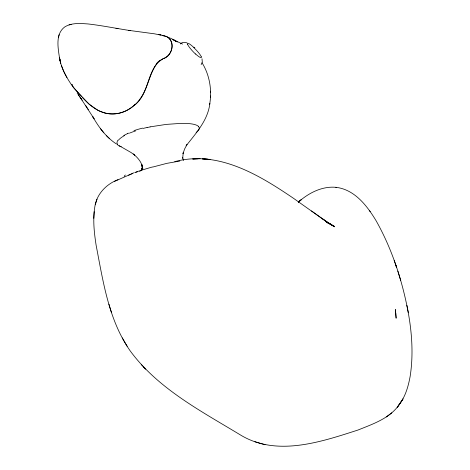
<?xml version="1.0" encoding="UTF-8"?>
<svg xmlns="http://www.w3.org/2000/svg" width="470" height="470" viewBox="0 0 470 470"><rect width="100%" height="100%" fill="white"/><g stroke="black" fill="none" stroke-linecap="round" stroke-linejoin="round"><path stroke-width="0.7" d="M209.655 104.487C212.146 90.316 209.714 75.141 202.094 62.851M210.448 97.278L210.46 95.956M210.478 92.173L210.484 91.145M117.97 179.675C106.232 184.17 96.55 194.192 94.805 206.941C92.737 219.754 94.176 232.779 96.168 245.505C103.153 281.647 108.605 319.988 130.202 350.896C157.844 388.561 200.714 410.886 239.8 434.574C276.272 457.198 320.734 442.023 358.028 430.021C373.098 423.922 390.212 418.271 399.635 404.012C405.628 395.969 408.36 386.087 410.151 376.353C413.829 352.753 411.644 328.595 406.85 305.324M93.818 218.344L94.194 211.659M163.959 35.685L154.418 33.805L128.41 30.321L130.607 30.65C116.437 28.482 102.378 25.592 88.131 23.958C80.311 23.412 71.634 22.595 64.69 26.972C55.26 34.022 58.016 47.687 59.467 57.693C61.094 67.821 66.141 76.963 71.869 85.317M209.879 103.382C207.934 120.279 196.084 133.004 186.143 145.806L186.96 144.601L184.681 148.849L182.995 153.643L183.259 152.668L182.689 158.173L182.701 157.391L183.371 160.529M58.433 37.618L59.132 34.657M95.281 204.803L97.002 199.209M141.212 170.428L142.398 168.524L141.881 169.417L142.539 167.308L141.617 170.322L142.246 168.207L142.198 169.024L141.799 164.288L142.428 167.438C141.64 161.833 137.493 157.503 133.345 153.996L134.773 155.176L131.042 152.509L119.198 145.706M139.161 100.069C147.844 89.329 148.937 74.712 156.757 63.538M180.486 43.974C181.972 41.865 184.998 42.165 187.136 42.934M201.148 64.596L202.294 62.122L202.006 58.803M135.219 104.505C150.095 92.837 146.452 68.097 163.225 58.662C171.203 55.789 175.539 44.556 168.953 38.205A12.32 10.563 -62.2 0 0 167.02 36.807L162.861 35.626M141.964 169.558L142.915 168.701L139.702 171.462M298.426 202.053C308.573 193.064 321.932 186.061 335.856 187.307C354.615 189.457 367.046 205.737 376.094 220.73C392.156 249.2 402.291 280.731 408.312 312.767M298.415 202.076L301.106 199.826L298.409 202.035M386.293 416.961L391.81 412.836M159.912 60.589L162.755 58.92M163.225 58.662C174.399 55.595 175.598 36.29 162.602 35.608M114.345 181.461L131.388 173.947M128.627 175.187L132.781 173.424M127.834 133.439L128.522 133.133M134.702 172.725L137.557 171.744M152.779 167.032L166.809 163.366L179.746 161.075M71.217 24.305L69.084 24.875M143.086 128.41L147.063 127.493M150.106 126.865L166.268 124.397L181.097 123.369A41.225 9.459 -10.5 0 1 198.698 126.618M174.722 161.651C218.139 149.954 259.176 174.981 293.597 198.375L328.054 222.809L311.504 210.93M198.029 158.778L192.724 159.025L200.067 158.69M207.946 159.23L202.288 158.86L210.125 159.383M115.943 28.27L118.023 28.582M161.087 34.968L158.772 34.574L160.317 34.845M335.856 187.307L336.379 187.418M106.808 113.388C96.932 111.525 88.953 104.775 82.426 97.502M254.91 441.718L265.074 444.761M104.123 112.741L100.75 111.572M167.878 37.206L171.891 38.834L176.45 41.595L172.754 39.31M328.606 223.344L329.934 223.896L326.768 222.386M182.601 44.086L173.689 39.874L177.319 41.983M326.65 222.351L334.229 226.293L327.89 222.598L334.47 226.799L321.556 218.133M116.448 143.99C106.032 137.222 98.606 127 92.567 116.343L94.129 118.91L93.407 117.758M194.263 47.329L194.815 47.811M106.484 135.713L109.663 138.732M143.421 366.759L145.718 369.091L141.288 364.573M74.231 88.313L72.233 85.346M74.419 88.519L78.555 93.177M81.745 96.755L79.166 93.871M77.374 91.838L73.02 87.009L72.268 85.464M77.709 92.214L89.188 104.217L97.543 110.074A43.663 38.904 -78.8 0 0 100.745 111.59M198.622 126.636L199.098 127.452A42.006 9.529 -10.5 0 1 196.125 132.493M100.656 128.874L103.794 132.781M369.285 210.425L370.225 211.629M78.326 94.705L80.958 98.483L77.115 92.96M80.217 97.419L93.101 117.259M81.545 99.352L80.864 98.348L82.144 100.233M85.775 105.668L88.307 109.586M127.164 346.267L122.3 337.901M65.5 74.912L66.934 77.509M117.33 144.149L116.942 142.768L117.33 141.247A56.988 12.984 -11.3 0 1 117.988 140.172M63.855 71.646L65.16 74.295M63.597 71.099L61.47 65.677M394.183 260.357L396.521 267.277L395.599 264.528M400.687 280.396L397.843 271.114M108.911 304.166L111.408 312.35M72.157 85.117L71.928 84.324M71.981 84.547L72.11 84.97M60.013 60.36L60.736 63.256L60.648 62.886M59.467 57.693L60.213 61.071L59.467 57.693L60.09 60.695M135.16 104.422A39.104 34.604 -86.9 0 1 106.802 113.429M134.913 104.64A39.11 34.616 -86.4 0 1 104.105 112.806M139.255 100.157A40.326 35.444 -86.8 0 1 135.049 104.828M156.651 63.415A13.706 10.328 -68.3 0 1 159.871 60.454M195.585 54.085A9.852 1.733 46.2 0 1 187.571 44.174M201.383 56.876A9.852 1.721 45.8 0 1 195.538 53.938M187.683 44.28A9.852 1.663 46.3 0 1 193.311 47.029M193.358 47.182A9.852 1.651 45.9 0 1 201.283 56.788M147.11 127.546A38.058 8.29 -10.6 0 1 150.13 126.924M133.979 130.637A32.589 7.873 -10.4 0 1 142.61 128.11M129.403 133.18A32.9 7.379 -10.7 0 1 135.548 130.948M123.763 135.548A39.386 8.842 -11 0 1 127.928 133.439M118.493 140.107A49.497 11.227 -10.8 0 1 124.562 135.519M121.237 146.728A40.532 9.365 -11 0 1 117.195 144.178M124.192 176.391A52.611 11.397 0.7 0 1 125.361 174.975M131.935 173.547A37.418 4.024 -12.8 0 1 133.815 172.843M135.824 172.108A32.348 1.98 -15.5 0 1 152.333 166.991M402.949 398.995L397.226 407.42L402.949 398.995M395.799 313.854L395.393 309.495L396.122 318.214L395.799 313.854"/></g></svg>
